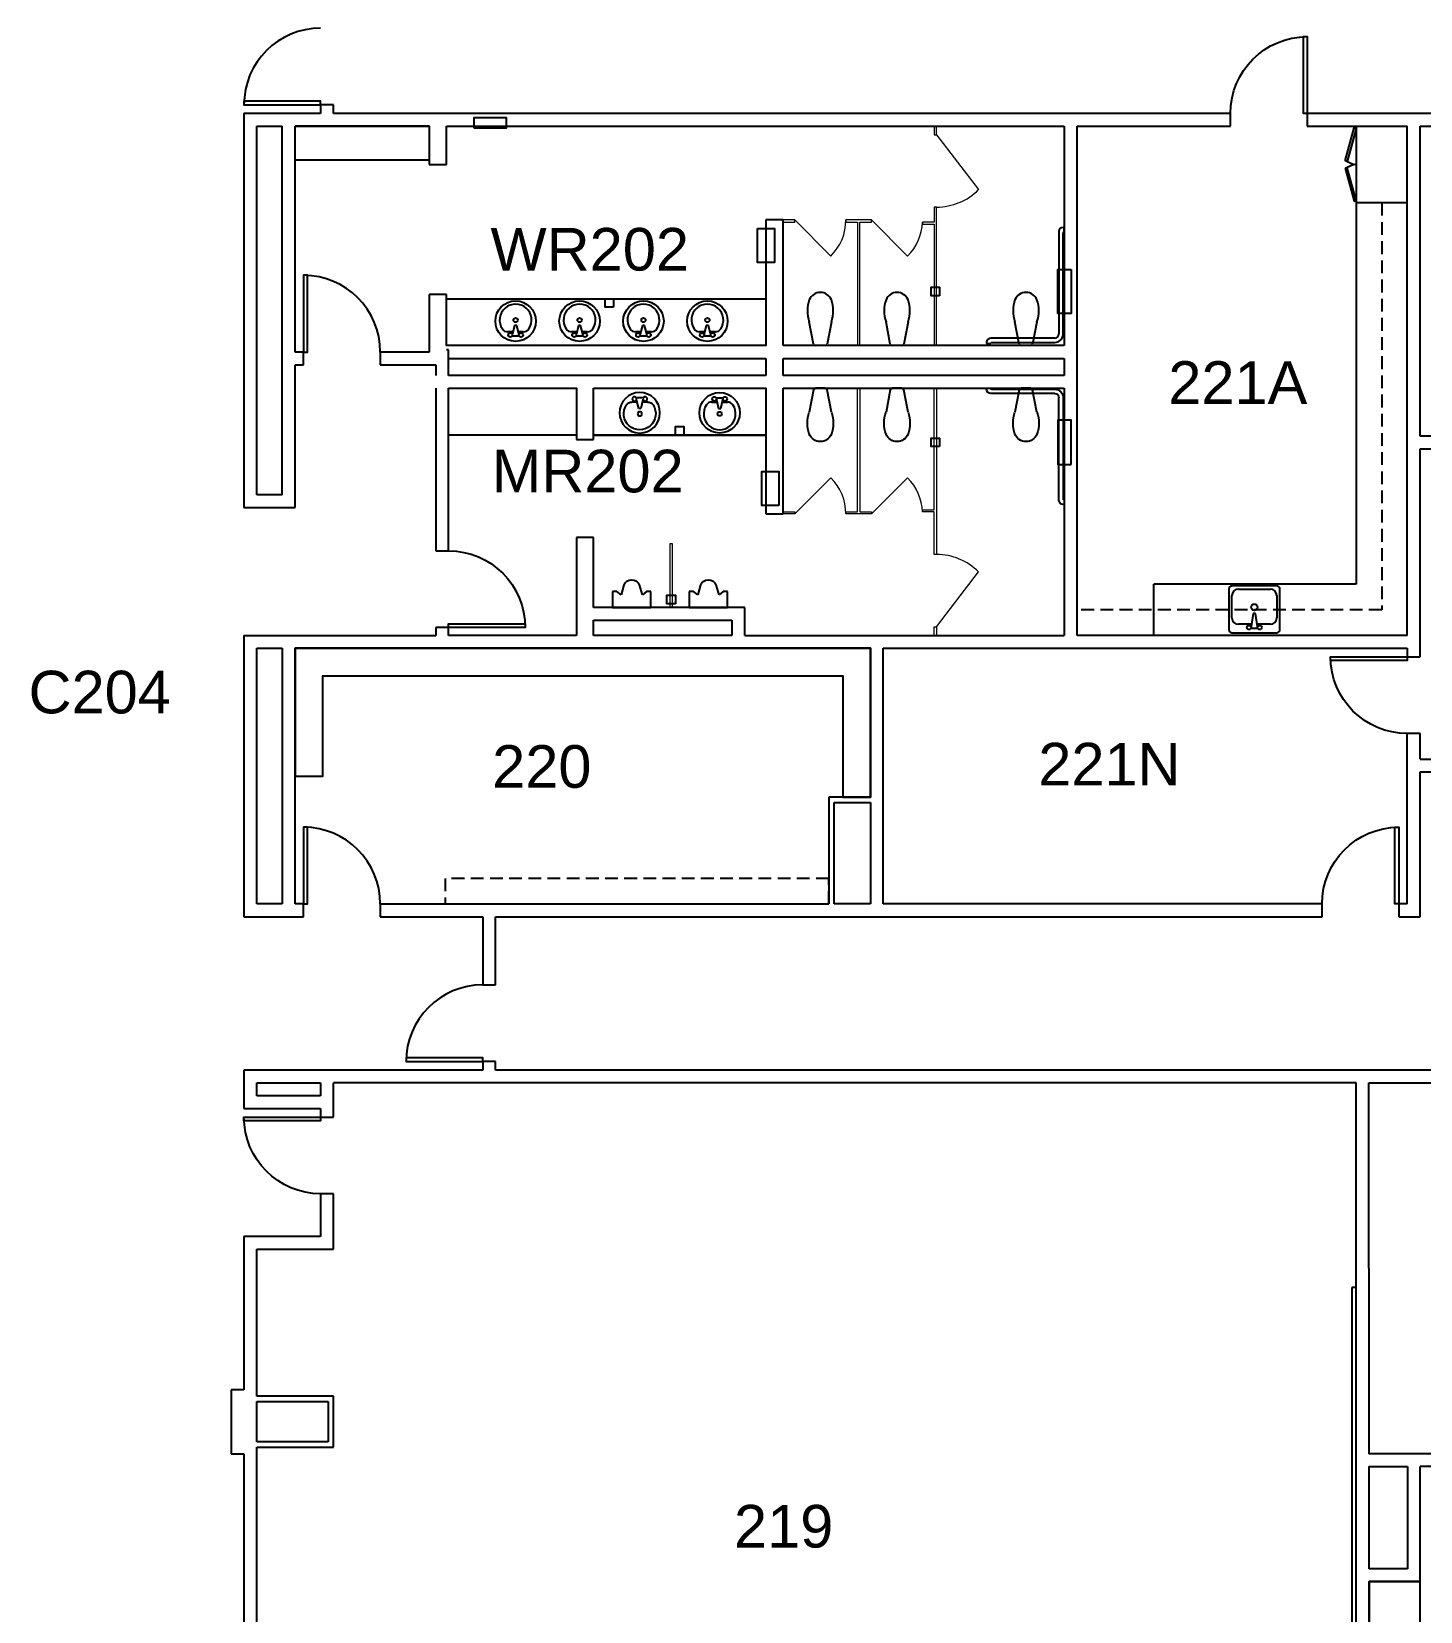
# Model space of a CAD drawing. Header units: inches. Extents: x -60 to 4788, y -1491 to 1233.
# Drawn here: x 3710 to 4362, y -74 to 667 of the extents above; entities that cross this region are included whole.
import ezdxf

# ---------------------------------------------------------------- set-up
doc = ezdxf.new("R2010")
doc.units = ezdxf.units.IN
doc.header["$LTSCALE"] = 48
doc.header["$MEASUREMENT"] = 0
doc.header["$PDMODE"] = 1
doc.header["$PDSIZE"] = -3
doc.linetypes.add('HIDDEN2', pattern=[0.1875, 0.125, -0.0625])
for name, color, linetype, lineweight in [('A-Anno-Note', 231, 'Continuous', 25), ('A-FLOR-CASE', 3, 'Continuous', 25), ('A-FLOR-FIXT', 3, 'Continuous', 25), ('A-FLOR-TPTN', 4, 'Continuous', 18)]:
    doc.layers.add(name, color=color, linetype=linetype, lineweight=lineweight)
for name, color, linetype in [('A-DOOR', 4, 'Continuous'), ('A-FLOR-FD', 1, 'Continuous'), ('A-WALL', 5, 'Continuous')]:
    doc.layers.add(name, color=color, linetype=linetype)
doc.styles.add('ATT', font='txt')

# ---------------------------------------------------------------- blocks, each defined once
blk = doc.blocks.new('GBP01')
for p, q in [((-55.5, -1), (-55.5, -1.5)), ((-53.3, -1), (-55.5, -1)), ((-53.5, -3.5), (-5.5, -3.5)), ((-53.3, -1.125), (-53.3, -1)), ((-5.5, -1.5), (-52.925, -1.5)), ((-3.5, -5.5), (-3.5, -35.5)), ((-1.5, -35.125), (-1.5, -5.5)), ((-1, -35.5), (-1.125, -35.5)), ((-1, -37.5), (-1, -35.5)), ((-1.5, -37.5), (-1, -37.5))]:
    blk.add_line(p, q)
for centre, radius, start, end in [((-53.5, -1.5), 2, 180.000008, 270.000006), ((-52.925, -1.125), 0.375, 180.000008, 270.000006), ((-5.5, -5.5), 4, 0.000006, 90.000003), ((-5.5, -5.5), 2, 0.000006, 90.000003), ((-1.5, -35.5), 2, 180.000008, 270.000006), ((-1.125, -35.125), 0.375, 180.000008, 270.000006)]:
    blk.add_arc(centre, radius, start, end)
blk.add_point((0, 0))
blk = doc.blocks.new('urnp01')
for p, q in [((-9, -7.5), (-9, 0)), ((-9, 0), (9, 0)), ((9, 0), (9, -7.5)), ((-5, -6), (-7, -7.5)), ((-3.69, -10.59), (-5, -6)), ((5, -6), (3.69, -10.59)), ((7, -7.5), (5, -6)), ((-7, -7.5), (-9, -7.5)), ((9, -7.5), (7, -7.5))]:
    blk.add_line(p, q)
blk.add_arc((0, -8.97), 4.03, 203.68783, 336.31411)
blk.add_point((0, 0))
blk = doc.blocks.new('15PSNK03')
at = {"color": 0, "linetype": 'ByBlock'}
for p, q in [((0, 10.75), (0, -10.25)), ((20.5, 12.25), (1.5, 12.25)), ((4, 1.5), (4, 7.75)), ((7, 10.75), (17.5, 10.75)), ((20.5, 7.75), (20.5, -7.25)), ((22, -10.25), (22, 10.75)), ((2, -1.25), (2, 1.75)), ((9, 0.75), (3, 1.75)), ((9, -0.25), (9, 0.75)), ((3, -1.25), (9, -0.25)), ((4, -7.25), (4, -1)), ((1.5, -11.75), (20.5, -11.75)), ((17.5, -10.25), (7, -10.25))]:
    blk.add_line(p, q, dxfattribs=at)
for centre, radius in [((2.5, 2.75), 1), ((12, 0.25), 1.5), ((2.5, -2.25), 1)]:
    blk.add_circle(centre, radius, dxfattribs=at)
for centre, radius, start, end in [((1.5, 10.75), 1.5, 90, 180), ((7, 7.75), 3, 90, 180), ((17.5, 7.75), 3, 0, 90), ((20.5, 10.75), 1.5, 0, 90), ((7, -7.25), 3, 180, 270), ((17.5, -7.25), 3, 270, 0), ((1.5, -10.25), 1.5, 180, 270), ((20.5, -10.25), 1.5, 270, 0)]:
    blk.add_arc(centre, radius, start, end, dxfattribs=at)
at = {"color": 0, "linetype": 'ByBlock', "style": 'ATT'}
for tag, p, flags in [('ITEM', (0, -22), 3), ('ROOM_NUMBER', (0, -31), 1)]:
    blk.add_attdef(tag, p, '', height=6, dxfattribs=dict(at, flags=flags))
blk = doc.blocks.new('15PLAV05')
at = {"color": 0, "linetype": 'ByBlock'}
for p, q in [((2.5, -1.5), (2.5, 1.5)), ((7.5, 0.5), (3.5, 1.5)), ((4.5, 1.25), (4.5, 3.741657)), ((7.5, -0.5), (7.5, 0.5)), ((3.5, -1.5), (7.5, -0.5)), ((4.5, -3.741657), (4.5, -1.25))]:
    blk.add_line(p, q, dxfattribs=at)
for centre, radius in [((9.5, 0), 9.5), ((3, 2.5), 1), ((10, 0), 1), ((3, -2.5), 1)]:
    blk.add_circle(centre, radius, dxfattribs=at)
for centre, radius, start, end in [((10, 0), 7.5, 236.251011, 123.748989), ((7.5, 3.741657), 3, 123.748989, 180), ((7.5, -3.741657), 3, 180, 236.251011)]:
    blk.add_arc(centre, radius, start, end, dxfattribs=at)
at = {"color": 0, "linetype": 'ByBlock', "style": 'ATT'}
for tag, p, flags in [('ITEM', (0, -18), 3), ('ROOM_NUMBER', (0, -27), 1)]:
    blk.add_attdef(tag, p, '', height=6, dxfattribs=dict(at, flags=flags))
blk = doc.blocks.new('WCP02')
for p, q in [((3, -2.67), (3, 2.67)), ((3.81, 3.66), (16, 6)), ((16, -6), (3.81, -3.66))]:
    blk.add_line(p, q)
for centre, radius, start, end in [((4, 2.67), 1, 100.8851, 180), ((22, -11.37), 18.38, 70.94899, 109.051), ((25.5, 0), 6.5, 292.61842, 67.38013), ((4, -2.67), 1, 180, 259.1149), ((22, 11.37), 18.38, 250.94899, 289.05101)]:
    blk.add_arc(centre, radius, start, end)
blk.add_point((0, 0))
blk = doc.blocks.new('*U236')
at = {"linetype": 'ByBlock', "lineweight": -2}
for p, q in [((179.01, 0), (-6, 0)), ((0, -6), (173.01, -6))]:
    blk.add_line(p, q, dxfattribs=at)
at = {"lineweight": -2}
for p, q in [((179.01, 0), (-6, 0)), ((0, -6), (173.01, -6))]:
    blk.add_line(p, q, dxfattribs=at)
blk = doc.blocks.new('*U328')
at = {"linetype": 'ByBlock', "lineweight": -2}
for p, q in [((3, 0), (28.01, 0)), ((28.01, -6), (28.01, 0)), ((64.01, 0), (64.01, -6)), ((129.01, 0), (64.01, 0)), ((135.01, 0), (615.01, 0)), ((651.01, 0), (621.01, 0)), ((3, -6), (18.01, -6)), ((24.01, -6), (28.01, -6)), ((64.01, -6), (538.97, -6)), ((544.97, -6), (657.01, -6))]:
    blk.add_line(p, q, dxfattribs=at)
at = {"lineweight": -2}
for p, q in [((3, 0), (28.01, 0)), ((28.01, -6), (28.01, 0)), ((64.01, 0), (64.01, -6)), ((129.01, 0), (64.01, 0)), ((135.01, 0), (615.01, 0)), ((651.01, 0), (621.01, 0)), ((3, -6), (18.01, -6)), ((24.01, -6), (28.01, -6)), ((64.01, -6), (538.97, -6)), ((544.97, -6), (657.01, -6))]:
    blk.add_line(p, q, dxfattribs=at)
blk = doc.blocks.new('*U329')
at = {"linetype": 'ByBlock', "lineweight": -2}
for p, q in [((0, 3), (381.5, 3)), ((0, 3), (0, -3)), ((0, -3), (18.5, -3)), ((24.5, -3), (39.47, -3)), ((45.47, -3), (147.5, -3)), ((153.5, -3), (201.5, -3)), ((207.5, -3), (381.5, -3))]:
    blk.add_line(p, q, dxfattribs=at)
at = {"lineweight": -2}
for p, q in [((0, 3), (381.5, 3)), ((0, 3), (0, -3)), ((0, -3), (18.5, -3)), ((24.5, -3), (39.47, -3)), ((45.47, -3), (147.5, -3)), ((153.5, -3), (201.5, -3)), ((207.5, -3), (381.5, -3))]:
    blk.add_line(p, q, dxfattribs=at)
blk = doc.blocks.new('*U330')
at = {"linetype": 'ByBlock', "lineweight": -2}
for p, q in [((120.06, 0), (3, 0)), ((173.01, 0), (126.06, 0)), ((173.01, -6), (173.01, 0)), ((585.01, 0), (648.01, 0)), ((666.01, 0), (654.01, 0)), ((-3, -6), (173.01, -6)), ((209.01, 0), (209.01, -6)), ((281.01, 0), (209.01, 0)), ((209.01, -6), (581.01, -6)), ((577.01, 0), (287.01, 0)), ((581.01, -6), (630.01, -6)), ((636.01, -6), (672.01, -6))]:
    blk.add_line(p, q, dxfattribs=at)
at = {"lineweight": -2}
for p, q in [((120.06, 0), (3, 0)), ((173.01, 0), (126.06, 0)), ((173.01, -6), (173.01, 0)), ((585.01, 0), (648.01, 0)), ((666.01, 0), (654.01, 0)), ((-3, -6), (173.01, -6)), ((209.01, 0), (209.01, -6)), ((281.01, 0), (209.01, 0)), ((209.01, -6), (581.01, -6)), ((577.01, 0), (287.01, 0)), ((581.01, -6), (630.01, -6)), ((636.01, -6), (672.01, -6))]:
    blk.add_line(p, q, dxfattribs=at)
blk = doc.blocks.new('*U333')
at = {"linetype": 'ByBlock', "lineweight": -2}
for p, q in [((0, 0), (0, -6)), ((0, 0), (208.99, 0)), ((208.99, -6), (208.99, 0)), ((280.99, 0), (280.99, -6)), ((283.99, 0), (280.99, 0)), ((301.99, 0), (289.99, 0)), ((307.99, 0), (415.99, 0)), ((440, 0), (421.99, 0)), ((0, -6), (199.99, -6)), ((205.99, -6), (208.99, -6)), ((280.99, -6), (283.99, -6)), ((289.99, -6), (331.02, -6)), ((333.52, -6), (440, -6))]:
    blk.add_line(p, q, dxfattribs=at)
at = {"lineweight": -2}
for p, q in [((0, 0), (0, -6)), ((0, 0), (208.99, 0)), ((208.99, -6), (208.99, 0)), ((280.99, 0), (280.99, -6)), ((283.99, 0), (280.99, 0)), ((301.99, 0), (289.99, 0)), ((307.99, 0), (415.99, 0)), ((440, 0), (421.99, 0)), ((0, -6), (199.99, -6)), ((205.99, -6), (208.99, -6)), ((280.99, -6), (283.99, -6)), ((289.99, -6), (331.02, -6)), ((333.52, -6), (440, -6))]:
    blk.add_line(p, q, dxfattribs=at)
blk = doc.blocks.new('*U339')
at = {"linetype": 'ByBlock', "lineweight": -2}
for p, q in [((17.06, 0), (0, 0)), ((19.56, -2.5), (19.56, 0)), ((0, -2.5), (19.56, -2.5))]:
    blk.add_line(p, q, dxfattribs=at)
at = {"lineweight": -2}
for p, q in [((17.06, 0), (0, 0)), ((19.56, -2.5), (19.56, 0)), ((0, -2.5), (19.56, -2.5))]:
    blk.add_line(p, q, dxfattribs=at)
blk = doc.blocks.new('*U340')
at = {"linetype": 'ByBlock', "lineweight": -2}
for p, q in [((0, 3), (79.99, 3)), ((79.99, -3), (79.99, 3)), ((115.99, 3), (115.99, -3)), ((119.99, 3), (115.99, 3)), ((125.99, 3), (365, 3)), ((-6, -3), (62, -3)), ((68, -3), (79.99, -3)), ((115.99, -3), (213.5, -3)), ((219.5, -3), (365, -3))]:
    blk.add_line(p, q, dxfattribs=at)
at = {"lineweight": -2}
for p, q in [((0, 3), (79.99, 3)), ((79.99, -3), (79.99, 3)), ((115.99, 3), (115.99, -3)), ((119.99, 3), (115.99, 3)), ((125.99, 3), (365, 3)), ((-6, -3), (62, -3)), ((68, -3), (79.99, -3)), ((115.99, -3), (213.5, -3)), ((219.5, -3), (365, -3))]:
    blk.add_line(p, q, dxfattribs=at)
blk = doc.blocks.new('*U342')
at = {"linetype": 'ByBlock', "lineweight": -2}
for p, q in [((10, 0), (6, 0)), ((10, -6), (10, 0)), ((46, 0), (46, -6)), ((69, 0), (46, 0)), ((6, -6), (10, -6)), ((46, -6), (72, -6))]:
    blk.add_line(p, q, dxfattribs=at)
at = {"lineweight": -2}
for p, q in [((10, 0), (6, 0)), ((10, -6), (10, 0)), ((46, 0), (46, -6)), ((69, 0), (46, 0)), ((6, -6), (10, -6)), ((46, -6), (72, -6))]:
    blk.add_line(p, q, dxfattribs=at)
blk = doc.blocks.new('*U343')
at = {"linetype": 'ByBlock', "lineweight": -2}
for p, q in [((10, 0), (6, 0)), ((10, -6), (10, 0)), ((46, 0), (46, -6)), ((78, 0), (46, 0)), ((6, -6), (10, -6)), ((46, -6), (78, -6))]:
    blk.add_line(p, q, dxfattribs=at)
at = {"lineweight": -2}
for p, q in [((10, 0), (6, 0)), ((10, -6), (10, 0)), ((46, 0), (46, -6)), ((78, 0), (46, 0)), ((6, -6), (10, -6)), ((46, -6), (78, -6))]:
    blk.add_line(p, q, dxfattribs=at)
blk = doc.blocks.new('*U344')
at = {"linetype": 'ByBlock', "lineweight": -2}
for p, q in [((0, 8), (0, 0)), ((59, 8), (0, 8)), ((73, 8), (65, 8)), ((138, 8), (79, 8)), ((138, 0), (138, 8)), ((0, 0), (59, 0)), ((65, 0), (73, 0)), ((79, 0), (138, 0))]:
    blk.add_line(p, q, dxfattribs=at)
at = {"lineweight": -2}
for p, q in [((0, 8), (0, 0)), ((59, 8), (0, 8)), ((73, 8), (65, 8)), ((138, 8), (79, 8)), ((138, 0), (138, 8)), ((0, 0), (59, 0)), ((65, 0), (73, 0)), ((79, 0), (138, 0))]:
    blk.add_line(p, q, dxfattribs=at)
blk = doc.blocks.new('*U345')
at = {"linetype": 'ByBlock', "lineweight": -2}
for p, q in [((28, 0), (24, 0)), ((64, 0), (274.48, 0)), ((64, 0), (64, -6)), ((294.05, 0), (276.98, 0)), ((505.96, 0), (300.05, 0)), ((505.96, -6), (505.96, 0)), ((541.96, 0), (541.96, -6)), ((545.96, 0), (541.96, 0)), ((0, -6), (28, -6)), ((18, 0), (6, 0)), ((28, -6), (28, 0)), ((64, -6), (112.05, -6)), ((118.05, -6), (294.05, -6)), ((294.05, -6), (505.96, -6)), ((541.96, -6), (551.96, -6))]:
    blk.add_line(p, q, dxfattribs=at)
at = {"lineweight": -2}
for p, q in [((28, 0), (24, 0)), ((64, 0), (274.48, 0)), ((64, 0), (64, -6)), ((294.05, 0), (276.98, 0)), ((505.96, 0), (300.05, 0)), ((505.96, -6), (505.96, 0)), ((541.96, 0), (541.96, -6)), ((545.96, 0), (541.96, 0)), ((0, -6), (28, -6)), ((18, 0), (6, 0)), ((28, -6), (28, 0)), ((64, -6), (112.05, -6)), ((118.05, -6), (294.05, -6)), ((294.05, -6), (505.96, -6)), ((541.96, -6), (551.96, -6))]:
    blk.add_line(p, q, dxfattribs=at)
blk = doc.blocks.new('*U346')
at = {"linetype": 'ByBlock', "lineweight": -2}
for p, q in [((116.01, 0), (0, 0)), ((130.01, 0), (122.01, 0)), ((239.01, 0), (136.01, 0)), ((0, -6), (136.01, -6)), ((136.01, -6), (239.01, -6))]:
    blk.add_line(p, q, dxfattribs=at)
at = {"lineweight": -2}
for p, q in [((116.01, 0), (0, 0)), ((130.01, 0), (122.01, 0)), ((239.01, 0), (136.01, 0)), ((0, -6), (136.01, -6)), ((136.01, -6), (239.01, -6))]:
    blk.add_line(p, q, dxfattribs=at)
blk = doc.blocks.new('*U347')
at = {"linetype": 'ByBlock', "lineweight": -2}
for p, q in [((47.58, 0), (0, 0)), ((119.99, 0), (50.08, 0)), ((0, -6), (119.99, -6))]:
    blk.add_line(p, q, dxfattribs=at)
at = {"lineweight": -2}
for p, q in [((47.58, 0), (0, 0)), ((119.99, 0), (50.08, 0)), ((0, -6), (119.99, -6))]:
    blk.add_line(p, q, dxfattribs=at)
blk = doc.blocks.new('*U348')
at = {"linetype": 'ByBlock', "lineweight": -2}
for p, q in [((47.58, 2.5), (0, 2.5)), ((0, 0), (47.58, 0))]:
    blk.add_line(p, q, dxfattribs=at)
at = {"lineweight": -2}
for p, q in [((47.58, 2.5), (0, 2.5)), ((0, 0), (47.58, 0))]:
    blk.add_line(p, q, dxfattribs=at)
blk = doc.blocks.new('*U352')
at = {"linetype": 'ByBlock', "lineweight": -2}
for p, q in [((46.01, 0), (0, 0)), ((46.01, -8), (46.01, 0)), ((0, -8), (7.14, -8)), ((13.14, -8), (46.01, -8))]:
    blk.add_line(p, q, dxfattribs=at)
at = {"lineweight": -2}
for p, q in [((46.01, 0), (0, 0)), ((46.01, -8), (46.01, 0)), ((0, -8), (7.14, -8)), ((13.14, -8), (46.01, -8))]:
    blk.add_line(p, q, dxfattribs=at)
blk = doc.blocks.new('*U353')
at = {"linetype": 'ByBlock', "lineweight": -2}
for p, q in [((0, 0), (173.01, 0)), ((-6, -6), (61.01, -6)), ((67.01, -6), (173.01, -6))]:
    blk.add_line(p, q, dxfattribs=at)
at = {"lineweight": -2}
for p, q in [((0, 0), (173.01, 0)), ((-6, -6), (61.01, -6)), ((67.01, -6), (173.01, -6))]:
    blk.add_line(p, q, dxfattribs=at)
blk = doc.blocks.new('*U354')
at = {"linetype": 'ByBlock', "lineweight": -2}
for p, q in [((125.99, 0), (-6, 0)), ((0, -6), (119.99, -6))]:
    blk.add_line(p, q, dxfattribs=at)
at = {"lineweight": -2}
for p, q in [((125.99, 0), (-6, 0)), ((0, -6), (119.99, -6))]:
    blk.add_line(p, q, dxfattribs=at)
blk = doc.blocks.new('*U355')
at = {"linetype": 'ByBlock', "lineweight": -2}
for p, q in [((119.99, 0), (0, 0)), ((0, -6), (119.99, -6))]:
    blk.add_line(p, q, dxfattribs=at)
at = {"lineweight": -2}
for p, q in [((119.99, 0), (0, 0)), ((0, -6), (119.99, -6))]:
    blk.add_line(p, q, dxfattribs=at)
blk = doc.blocks.new('*U356')
at = {"linetype": 'ByBlock', "lineweight": -2}
for p, q in [((18, 0), (6, 0)), ((0, -6), (24, -6))]:
    blk.add_line(p, q, dxfattribs=at)
at = {"lineweight": -2}
for p, q in [((18, 0), (6, 0)), ((0, -6), (24, -6))]:
    blk.add_line(p, q, dxfattribs=at)
blk = doc.blocks.new('*U359')
at = {"linetype": 'ByBlock', "lineweight": -2}
for p, q in [((4.25, 0), (114.75, 0)), ((4.25, -6), (72.75, -6)), ((78.75, -6), (108.75, -6)), ((172.75, 0), (172.75, -6)), ((176.75, 0), (172.75, 0)), ((172.75, -6), (176.75, -6))]:
    blk.add_line(p, q, dxfattribs=at)
at = {"lineweight": -2}
for p, q in [((4.25, 0), (114.75, 0)), ((4.25, -6), (72.75, -6)), ((78.75, -6), (108.75, -6)), ((172.75, 0), (172.75, -6)), ((176.75, 0), (172.75, 0)), ((172.75, -6), (176.75, -6))]:
    blk.add_line(p, q, dxfattribs=at)
blk = doc.blocks.new('*U362')
at = {"linetype": 'ByBlock', "lineweight": -2}
for p, q in [((3, 0), (120.06, 0)), ((3, -6), (84.04, -6)), ((86.54, -6), (120.06, -6))]:
    blk.add_line(p, q, dxfattribs=at)
at = {"lineweight": -2}
for p, q in [((3, 0), (120.06, 0)), ((3, -6), (84.04, -6)), ((86.54, -6), (120.06, -6))]:
    blk.add_line(p, q, dxfattribs=at)
blk = doc.blocks.new('*U363')
at = {"linetype": 'ByBlock', "lineweight": -2}
for p, q in [((3.71, 0), (0, 0)), ((3.71, -6), (3.71, 0)), ((39.71, 0), (39.71, -6)), ((116.01, 0), (39.71, 0)), ((127.01, 0), (122.01, 0)), ((0, -6), (3.71, -6)), ((39.71, -6), (116.01, -6)), ((122.01, -6), (134.01, -6)), ((134.01, -6), (134.01, -5))]:
    blk.add_line(p, q, dxfattribs=at)
at = {"lineweight": -2}
for p, q in [((3.71, 0), (0, 0)), ((3.71, -6), (3.71, 0)), ((39.71, 0), (39.71, -6)), ((116.01, 0), (39.71, 0)), ((127.01, 0), (122.01, 0)), ((0, -6), (3.71, -6)), ((39.71, -6), (116.01, -6)), ((122.01, -6), (134.01, -6)), ((134.01, -6), (134.01, -5))]:
    blk.add_line(p, q, dxfattribs=at)
blk = doc.blocks.new('*U364')
at = {"linetype": 'ByBlock', "lineweight": -2}
for p, q in [((30, 0), (-6, 0)), ((0, -6), (36, -6))]:
    blk.add_line(p, q, dxfattribs=at)
at = {"lineweight": -2}
for p, q in [((30, 0), (-6, 0)), ((0, -6), (36, -6))]:
    blk.add_line(p, q, dxfattribs=at)
blk = doc.blocks.new('*U367')
at = {"linetype": 'ByBlock', "lineweight": -2}
for p, q in [((36, 0), (0, 0)), ((0, -6), (30, -6))]:
    blk.add_line(p, q, dxfattribs=at)
at = {"lineweight": -2}
for p, q in [((36, 0), (0, 0)), ((0, -6), (30, -6))]:
    blk.add_line(p, q, dxfattribs=at)
blk = doc.blocks.new('*U368')
at = {"linetype": 'ByBlock', "lineweight": -2}
for p, q in [((121.47, 0), (-6, 0)), ((223.47, 0), (151.47, 0)), ((0, -6), (124.47, -6)), ((126.97, -6), (145.97, -6)), ((148.47, -6), (217.47, -6))]:
    blk.add_line(p, q, dxfattribs=at)
at = {"lineweight": -2}
for p, q in [((121.47, 0), (-6, 0)), ((223.47, 0), (151.47, 0)), ((0, -6), (124.47, -6)), ((126.97, -6), (145.97, -6)), ((148.47, -6), (217.47, -6))]:
    blk.add_line(p, q, dxfattribs=at)
blk = doc.blocks.new('*U369')
at = {"linetype": 'ByBlock', "lineweight": -2}
for p, q in [((18, 0), (0, 0)), ((6, -6), (12, -6))]:
    blk.add_line(p, q, dxfattribs=at)
at = {"lineweight": -2}
for p, q in [((18, 0), (0, 0)), ((6, -6), (12, -6))]:
    blk.add_line(p, q, dxfattribs=at)
blk = doc.blocks.new('*U403')
at = {"linetype": 'ByBlock', "lineweight": -2}
for p, q in [((26, 0), (6, 0)), ((26, -6), (26, 0)), ((62, 0), (62, -6)), ((66, 0), (62, 0)), ((78, 0), (72, 0)), ((0, -6), (26, -6)), ((62, -6), (78, -6))]:
    blk.add_line(p, q, dxfattribs=at)
at = {"lineweight": -2}
for p, q in [((26, 0), (6, 0)), ((26, -6), (26, 0)), ((62, 0), (62, -6)), ((66, 0), (62, 0)), ((78, 0), (72, 0)), ((0, -6), (26, -6)), ((62, -6), (78, -6))]:
    blk.add_line(p, q, dxfattribs=at)
blk = doc.blocks.new('*U406')
at = {"linetype": 'ByBlock', "lineweight": -2}
for p, q in [((22.75, 0), (-1.25, 0)), ((1.25, -2.5), (20.25, -2.5))]:
    blk.add_line(p, q, dxfattribs=at)
at = {"lineweight": -2}
for p, q in [((22.75, 0), (-1.25, 0)), ((1.25, -2.5), (20.25, -2.5))]:
    blk.add_line(p, q, dxfattribs=at)
blk = doc.blocks.new('*U407')
at = {"linetype": 'ByBlock', "lineweight": -2}
for p, q in [((42, 1.25), (6, 1.25)), ((6, -1.25), (39.5, -1.25))]:
    blk.add_line(p, q, dxfattribs=at)
at = {"lineweight": -2}
for p, q in [((42, 1.25), (6, 1.25)), ((6, -1.25), (39.5, -1.25))]:
    blk.add_line(p, q, dxfattribs=at)
blk = doc.blocks.new('*U408')
at = {"linetype": 'ByBlock', "lineweight": -2}
for p, q in [((36, 1.25), (0, 1.25)), ((2.5, -1.25), (36, -1.25))]:
    blk.add_line(p, q, dxfattribs=at)
at = {"lineweight": -2}
for p, q in [((36, 1.25), (0, 1.25)), ((2.5, -1.25), (36, -1.25))]:
    blk.add_line(p, q, dxfattribs=at)
blk = doc.blocks.new('*U460')
at = {"linetype": 'ByBlock', "lineweight": -2}
for p, q in [((0, 8), (0, 0)), ((24, 8), (0, 8)), ((0, 0), (24, 0))]:
    blk.add_line(p, q, dxfattribs=at)
at = {"lineweight": -2}
for p, q in [((0, 8), (0, 0)), ((24, 8), (0, 8)), ((0, 0), (24, 0))]:
    blk.add_line(p, q, dxfattribs=at)
blk = doc.blocks.new('*U483')
at = {"linetype": 'ByBlock', "lineweight": -2}
for p, q in [((0, 0), (90, 0)), ((156, 0), (96, 0)), ((229.04, 0), (164, 0)), ((235.04, 0), (385, 0)), ((545.95, 0), (391, 0)), ((6, -6), (18, -6)), ((24, -6), (156, -6)), ((156, -6), (294.05, -6)), ((300.05, -6), (545.95, -6))]:
    blk.add_line(p, q, dxfattribs=at)
at = {"lineweight": -2}
for p, q in [((0, 0), (90, 0)), ((156, 0), (96, 0)), ((229.04, 0), (164, 0)), ((235.04, 0), (385, 0)), ((545.95, 0), (391, 0)), ((6, -6), (18, -6)), ((24, -6), (156, -6)), ((156, -6), (294.05, -6)), ((300.05, -6), (545.95, -6))]:
    blk.add_line(p, q, dxfattribs=at)
blk = doc.blocks.new('*U490')
at = {"linetype": 'ByBlock', "lineweight": -2}
for p, q in [((6, 0), (0, 0)), ((6, -30), (6, 0)), ((0, -30), (6, -30))]:
    blk.add_line(p, q, dxfattribs=at)
at = {"lineweight": -2}
for p, q in [((6, 0), (0, 0)), ((6, -30), (6, 0)), ((0, -30), (6, -30))]:
    blk.add_line(p, q, dxfattribs=at)
blk = doc.blocks.new('*U492')
at = {"linetype": 'ByBlock', "lineweight": -2}
for p, q in [((18, 4), (0, 4)), ((18, -4), (18, 4)), ((0, -4), (18, -4))]:
    blk.add_line(p, q, dxfattribs=at)
at = {"lineweight": -2}
for p, q in [((18, 4), (0, 4)), ((18, -4), (18, 4)), ((0, -4), (18, -4))]:
    blk.add_line(p, q, dxfattribs=at)
blk = doc.blocks.new('*U503')
at = {"linetype": 'ByBlock', "lineweight": -2}
for p, q in [((155, 0), (6, 0)), ((295, 0), (163, 0)), ((6, -6), (66, -6)), ((74, -6), (155, -6)), ((163, -6), (295, -6))]:
    blk.add_line(p, q, dxfattribs=at)
at = {"lineweight": -2}
for p, q in [((155, 0), (6, 0)), ((295, 0), (163, 0)), ((6, -6), (66, -6)), ((74, -6), (155, -6)), ((163, -6), (295, -6))]:
    blk.add_line(p, q, dxfattribs=at)
blk = doc.blocks.new('*U540')
at = {"linetype": 'ByBlock', "lineweight": -2}
for p, q in [((150, 0), (0, 0)), ((290, 0), (158, 0)), ((1, -6), (150, -6)), ((158, -6), (290, -6))]:
    blk.add_line(p, q, dxfattribs=at)
at = {"lineweight": -2}
for p, q in [((150, 0), (0, 0)), ((290, 0), (158, 0)), ((1, -6), (150, -6)), ((158, -6), (290, -6))]:
    blk.add_line(p, q, dxfattribs=at)
blk = doc.blocks.new('*U541')
at = {"linetype": 'ByBlock', "lineweight": -2}
for p, q in [((72.64, 0), (1.61, 0)), ((1.61, -6), (66.64, -6))]:
    blk.add_line(p, q, dxfattribs=at)
at = {"lineweight": -2}
for p, q in [((72.64, 0), (1.61, 0)), ((1.61, -6), (66.64, -6))]:
    blk.add_line(p, q, dxfattribs=at)
blk = doc.blocks.new('*U566')
at = {"linetype": 'ByBlock', "lineweight": -2}
for p, q in [((30, 8), (3, 8)), ((30, 0), (30, 8)), ((6, 0), (30, 0))]:
    blk.add_line(p, q, dxfattribs=at)
at = {"lineweight": -2}
for p, q in [((30, 8), (3, 8)), ((30, 0), (30, 8)), ((6, 0), (30, 0))]:
    blk.add_line(p, q, dxfattribs=at)
blk = doc.blocks.new('*U567')
at = {"linetype": 'ByBlock', "lineweight": -2}
for p, q in [((7.14, 0), (0, 0)), ((0, -6), (13.14, -6))]:
    blk.add_line(p, q, dxfattribs=at)
at = {"lineweight": -2}
for p, q in [((7.14, 0), (0, 0)), ((0, -6), (13.14, -6))]:
    blk.add_line(p, q, dxfattribs=at)
blk = doc.blocks.new('*U68')
at = {"linetype": 'ByBlock', "lineweight": -2}
for p, q in [((0, -6), (54, -6)), ((54, 0), (6, 0))]:
    blk.add_line(p, q, dxfattribs=at)
at = {"lineweight": -2}
for p, q in [((0, -6), (54, -6)), ((54, 0), (6, 0))]:
    blk.add_line(p, q, dxfattribs=at)
blk = doc.blocks.new('*U69')
at = {"linetype": 'ByBlock', "lineweight": -2}
for p, q in [((18, 0), (-6, 0)), ((0, -6), (18, -6))]:
    blk.add_line(p, q, dxfattribs=at)
at = {"lineweight": -2}
for p, q in [((18, 0), (-6, 0)), ((0, -6), (18, -6))]:
    blk.add_line(p, q, dxfattribs=at)
blk = doc.blocks.new('*U86')
at = {"linetype": 'ByBlock', "lineweight": -2}
for p, q in [((120.06, 0), (3, 0)), ((3, -6), (120.06, -6))]:
    blk.add_line(p, q, dxfattribs=at)
at = {"lineweight": -2}
for p, q in [((120.06, 0), (3, 0)), ((3, -6), (120.06, -6))]:
    blk.add_line(p, q, dxfattribs=at)

msp = doc.modelspace()

# ---------------------------------------------------------------- linework, layer by layer
at = {"layer": 'A-DOOR', "linetype": 'ByBlock', "lineweight": -2}
for points in [[(4309, 629), (4307.25, 629), (4307.25, 665), (4309, 665)], [(3846, 633), (3846, 634.75), (3810, 634.75), (3810, 633)], [(3838, 517), (3839.75, 517), (3839.75, 553), (3838, 553)], [(3906, 387.71), (3906, 389.46), (3942, 389.46), (3942, 387.71)], [(4355.95, 373.99), (4355.95, 372.24), (4319.95, 372.24), (4319.95, 373.99)], [(3838, 258), (3839.75, 258), (3839.75, 294), (3838, 294)], [(4351.95, 258), (4350.2, 258), (4350.2, 294), (4351.95, 294)], [(3922.05, 184), (3922.05, 185.75), (3886.05, 185.75), (3886.05, 184)], [(3846, 158), (3846, 156.25), (3810, 156.25), (3810, 158)]]:
    msp.add_lwpolyline(points, close=True, dxfattribs=at)
for centre, start, end in [((3846, 633), 90, 180), ((3838, 517), 0, 90), ((3838, 258), 0, 90), ((3922.05, 184), 90, 180)]:
    msp.add_arc(centre, 36, start, end, dxfattribs=at)
at = {"layer": 'A-DOOR', "linetype": 'ByBlock', "lineweight": -2, "extrusion": (0, -1.8965e-57, -1)}
msp.add_arc((-4309, 629), 36, 0, 90, dxfattribs=at)
at = {"layer": 'A-DOOR', "linetype": 'ByBlock', "lineweight": -2, "extrusion": (-1.61912e-60, -6.10306e-57, -1)}
msp.add_arc((-3906, 387.71), 36, 90, 180, dxfattribs=at)
at = {"layer": 'A-DOOR', "linetype": 'ByBlock', "lineweight": -2, "extrusion": (-1.16607e-72, -5.24157e-57, -1)}
msp.add_arc((-4355.95, 373.99), 36, 270, 0, dxfattribs=at)
at = {"layer": 'A-DOOR', "linetype": 'ByBlock', "lineweight": -2, "extrusion": (0, -2.32894e-58, -1)}
msp.add_arc((-4351.95, 258), 36, 0, 90, dxfattribs=at)
at = {"layer": 'A-DOOR', "linetype": 'ByBlock', "lineweight": -2, "extrusion": (-1.30209e-60, 9.91444e-57, -1)}
msp.add_arc((-3846, 158), 36, 270, 0, dxfattribs=at)
at = {"layer": 'A-FLOR-CASE'}
for p, q in [((4331.95, 623), (4331.95, 407.99)), ((4355.95, 587), (4331.95, 587)), ((3905, 542), (4055, 542)), ((4331.95, 407.99), (4237, 407.99)), ((4237, 383.99), (4237, 407.99))]:
    msp.add_line(p, q, dxfattribs=at)
at = {"layer": 'A-FLOR-CASE', "linetype": 'HIDDEN2'}
for p, q in [((4343.95, 587), (4343.95, 395.99)), ((4343.95, 395.99), (4201, 395.99))]:
    msp.add_line(p, q, dxfattribs=at)
at = {"layer": 'A-FLOR-CASE'}
for points in [[(3834, 623), (3897, 623), (3897, 607), (3834, 607)], [(3918, 622), (3918, 627), (3933, 627), (3933, 622)], [(4326.85, 606.74), (4330.99, 622.2), (4331.95, 621.94), (4327.81, 606.48)], [(4326.85, 603.26), (4330.99, 587.8), (4331.95, 588.06), (4327.81, 603.52)], [(4051, 575), (4059, 575), (4059, 559), (4051, 559)], [(4198.25, 555.76), (4198.25, 535.01), (4192, 535.01), (4192, 555.76)], [(3905, 542), (4055, 542), (4055, 520), (3905, 520)], [(3906, 500), (3966, 500), (3966, 478), (3906, 478)], [(3974, 500), (4055, 500), (4055, 478), (3974, 478)], [(4198.25, 464.24), (4198.25, 484.99), (4192, 484.99), (4192, 464.24)], [(4061, 444.99), (4053, 444.99), (4053, 460.99), (4061, 460.99)], [(4330, 78), (4330, -114), (4332, -114), (4332, 78)], [(4338.01, -162), (4362.01, -162), (4362.01, -60), (4338.01, -60)]]:
    msp.add_lwpolyline(points, close=True, dxfattribs=at)
for points in [[(3897, 607), (3834, 607)], [(3966, 478), (3906, 478)], [(3974, 478), (4055, 478)], [(3834, 318), (3834, 318), (3847, 318), (3847, 364.99), (3847, 364.99), (4091.05, 364.99), (4091.05, 364.99), (4091.05, 308.08), (4104.04, 308.08), (4104.04, 377.99), (3834, 377.99), (3834, 318)]]:
    msp.add_lwpolyline(points, dxfattribs=at)
at = {"layer": 'A-FLOR-CASE', "linetype": 'HIDDEN2'}
msp.add_lwpolyline([(4084.48, 258), (4084.48, 270), (3904.48, 270), (3904.48, 258), (4084.48, 258)], dxfattribs=at)
at = {"layer": 'A-FLOR-CASE'}
for centre, start, end in [((4333.08, 614.66), 237.22411, 263.36486), ((4333.08, 595.34), 96.63514, 122.77589)]:
    msp.add_arc(centre, 9.73, start, end, dxfattribs=at)
at = {"layer": 'A-FLOR-FD'}
for points in [[(3983.5, 538), (3979.5, 538), (3979.5, 542), (3983.5, 542)], [(4136.5, 543.38), (4132.5, 543.38), (4132.5, 547.38), (4136.5, 547.38)], [(4016.5, 478), (4012.5, 478), (4012.5, 482), (4016.5, 482)], [(4136.5, 472.62), (4132.5, 472.62), (4132.5, 476.62), (4136.5, 476.62)], [(4012.46, 398.88), (4008.46, 398.88), (4008.46, 402.88), (4012.46, 402.88)]]:
    msp.add_lwpolyline(points, close=True, dxfattribs=at)
at = {"layer": 'A-FLOR-TPTN'}
msp.add_line((4134, 421.99), (4134, 437.99), dxfattribs=at)
for points in [[(4134, 623), (4134, 619), (4135, 619), (4135, 623)], [(4135, 619), (4135, 619), (4154.8, 593.2)], [(4063, 578), (4063, 578), (4068.5, 578), (4068.5, 579), (4063, 579), (4063, 579), (4063, 579), (4063, 579)], [(4068.5, 579), (4068.5, 579), (4085.47, 562.03)], [(4099, 520), (4099, 578), (4104.5, 578), (4104.5, 579), (4092.5, 579), (4092.5, 579), (4092.5, 579), (4092.5, 578), (4098, 578), (4098, 520)], [(4104.5, 579), (4104.5, 579), (4121.47, 562.03)], [(4135, 520), (4135, 585), (4134, 585), (4134, 578), (4128.5, 578), (4128.5, 577), (4134, 577), (4134, 520)], [(4099, 500), (4099, 442), (4104.5, 442), (4104.5, 441), (4092.5, 441), (4092.5, 441), (4092.5, 441), (4092.5, 442), (4098, 442), (4098, 500)], [(4135, 500), (4135, 421.99), (4134, 421.99), (4134, 441.99), (4128.5, 442), (4128.5, 443), (4134, 442.99), (4134, 500)], [(4068.5, 441), (4068.5, 441), (4085.47, 457.97)], [(4104.5, 441), (4104.5, 441), (4121.47, 457.97)], [(4063, 442), (4063, 442), (4068.5, 442), (4068.5, 441), (4063, 441), (4063, 441), (4063, 441), (4063, 441)], [(4009.96, 397.13), (4009.96, 426.13), (4009.96, 426.13), (4009.96, 427.13), (4010.96, 427.13), (4010.96, 427.13), (4010.96, 427.13), (4010.96, 397.13)], [(4135, 387.99), (4135, 387.99), (4154.8, 413.79)], [(4134, 383.99), (4134, 387.99), (4135, 387.99), (4135, 383.99)]]:
    msp.add_lwpolyline(points, dxfattribs=at)
for centre, radius, start, end in [((4135, 613), 28, 270, 315), ((4068.5, 579), 24, 315, 0), ((4104.36, 579.09), 24.16, 315.07639, 357.41026), ((4068.5, 441), 24, 360, 45), ((4104.36, 440.91), 24.16, 2.58974, 44.92361), ((4135, 393.99), 28, 45, 90)]:
    msp.add_arc(centre, radius, start, end, dxfattribs=at)

# ---------------------------------------------------------------- block references
at = {"layer": 'A-FLOR-CASE', "rotation": 90}
msp.add_blockref('15PSNK03', (4284.45, 385.24), dxfattribs=at)
at = {"layer": 'A-FLOR-FIXT'}
for name, p, rotation in [('GBP01', (4196, 520), 270), ('15PLAV05', (3937.5, 522), 90.00030186234468), ('15PLAV05', (3967.5, 522), 90.00030186234468), ('15PLAV05', (3997.5, 522), 90.00030186234468), ('15PLAV05', (4027.5, 522), 90.00030186234468), ('15PLAV05', (4033.25, 498), 270.0003018623448)]:
    msp.add_blockref(name, p, dxfattribs=dict(at, rotation=rotation))
at = {"layer": 'A-FLOR-FIXT', "yscale": 0.86206896551721, "rotation": 90}
for p, xscale, zscale in [((4080.5, 517.41), 0.86206896551721, 0.86206896551721), ((4116.5, 517.41), 0.86206896551721, 0.86206896551721), ((4177, 517.41), 0.86206896551721, 0.86206896551721), ((4080.5, 502.59), -0.86206896551721, 0.8620689655172413), ((4116.5, 502.59), -0.86206896551721, 0.8620689655172413), ((4177, 502.59), -0.86206896551721, 0.8620689655172413)]:
    msp.add_blockref('WCP02', p, dxfattribs=dict(at, xscale=xscale, zscale=zscale))
at = {"layer": 'A-FLOR-FIXT'}
for name, p, xscale, rotation in [('15PLAV05', (3995.75, 498), -0.9999999999999989, 89.9996981376552), ('GBP01', (4196, 501), -1, 270), ('urnp01', (3991.97, 397.13), -0.9999999999999999, 179.9999938245756), ('urnp01', (4027.97, 397.13), -0.9999999999999999, 179.9999938245756)]:
    msp.add_blockref(name, p, dxfattribs=dict(at, xscale=xscale, rotation=rotation))
at = {"layer": 'A-WALL'}
for name, p, rotation in [('*U359', (3852, 805.75), 270.0000000934596), ('*U236', (3810, 449.99), 89.99999969778685), ('*U330', (4482.01, 623), 180), ('*U353', (3828, 449.99), 89.99999969953252), ('*U492', (3901, 623), 270), ('*U346', (4195, 383.99), 90), ('*U340', (4358.95, 258), 90), ('*U344', (4055, 579), 270), ('*U566', (3905, 514), 90.00000024142659), ('*U540', (3905, 520), 359.9999999941832), ('*U342', (3828, 517), 2.605510395054913e-11), ('*U363', (3900, 383.99), 90.00000034429213), ('*U503', (3900, 506), 2.605510395054913e-11), ('*U460', (3974, 476), 90.00000034439638), ('*U352', (3966, 383.99), 90), ('*U541', (3972.39, 397.13), 359.9999999999837), ('*U567', (4039.04, 383.99), 90), ('*U354', (3810, 258), 89.99999968314388), ('*U483', (3810, 383.99), 359.9999999999837), ('*U355', (3828, 258), 89.99999968314388), ('*U347', (4104.04, 258), 89.99999968311784), ('*U339', (4104.04, 305.58), 179.9999999998502), ('*U348', (4084.48, 305.58), 270), ('*U345', (3810, 258), 359.9999999999968), ('*U343', (3922.05, 174), 90.00000031685612), ('*U328', (4467.01, 174), 179.9999999999968), ('*U369', (3810, 162), 89.99999968314388), ('*U403', (3846, 96), 89.99999969124703), ('*U329', (4335.01, -207.5), 90.00110433531528), ('*U367', (3846, 162), 180), ('*U364', (3846, 96), 180.0000000000008), ('*U368', (3810, -121.47), 89.99999967728147), ('*U490', (3810, 0), 180.0000000000001), ('*U407', (3810, 25.75), 9.538793911845998e-08), ('*U406', (3852, 25.75), 270.0000003458294), ('*U408', (3852, 4.25), 179.9999999046209), ('*U333', (4778, -6), 180.0003388576392), ('*U68', (4356.01, -60), 90), ('*U69', (4356.01, -60), 180.0000000000216)]:
    msp.add_blockref(name, p, dxfattribs=dict(at, rotation=rotation))
for name, p in [('*U86', (4358.95, 477.5)), ('*U356', (3810, 449.99)), ('*U362', (4358.95, 326))]:
    msp.add_blockref(name, p, dxfattribs=at)

# ---------------------------------------------------------------- texts
at = {"layer": 'A-Anno-Note', "char_height": 20, "attachment_point": 1}
for s, insert in [('{\\fArial|b0|i0|c0|p34;WR202}', (3925.71, 575.23)), ('{\\fArial|b0|i0|c0|p34;221A}', (4243.81, 512.68)), ('{\\fArial|b0|i0|c0|p34;MR202}', (3926.3, 471.15)), ('{\\fArial|b0|i0|c0|p34;C204}', (3708.91, 367.43)), ('{\\fArial|b0|i0|c0|p34;221N}', (4182.8, 333.6)), ('{\\fArial|b0|i0|c0|p34;220}', (3926.48, 332.52)), ('{\\fArial|b0|i0|c0|p34;219}', (4039.99, -24.03))]:
    msp.add_mtext(s, dxfattribs=dict(at, insert=insert))

doc.saveas('drawing.dxf')
